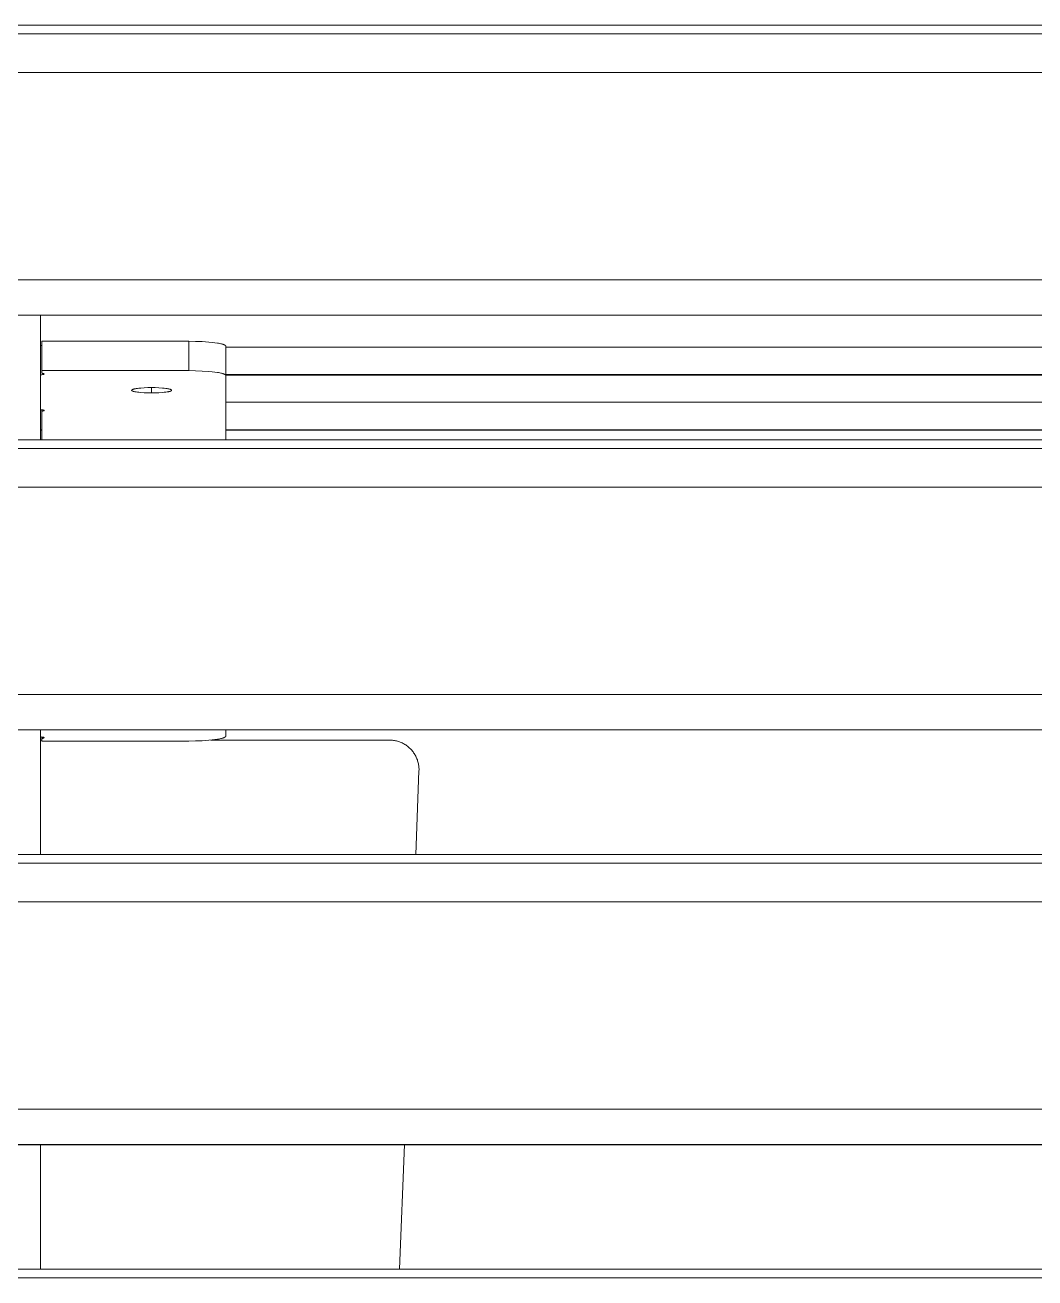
# Model space of a CAD drawing. Header units: millimetres. Extents: x -30 to 4992, y -440 to 3111.
# Drawn here: x 210.9 to 347.2, y 2037.3 to 2206.3 of the extents above; entities that cross this region are included whole.
import ezdxf

# ---------------------------------------------------------------- set-up
doc = ezdxf.new("R2010")
doc.units = ezdxf.units.MM
doc.layers.add('ZANO_R', color=7, linetype='Continuous', lineweight=0)

msp = doc.modelspace()

# ---------------------------------------------------------------- linework, layer by layer
at = {"layer": 'ZANO_R'}
for p, q in [((148.02, 2206.3), (1938.02, 2206.3)), ((1938.02, 2206.29), (148.02, 2206.29)), ((148.02, 2205.11), (1938.02, 2205.11)), ((1938.02, 2199.9), (148.02, 2199.9)), ((148.02, 2171.93), (1938.02, 2171.93)), ((1938.02, 2167.15), (148.02, 2167.15)), ((1938.02, 2167.14), (148.02, 2167.14)), ((213.02, 2150.34), (213.02, 2167.15)), ((213.12, 2163.08), (213.02, 2163.07)), ((213.22, 2163.09), (213.12, 2163.08)), ((233.02, 2163.63), (213.22, 2163.63)), ((213.22, 2163.63), (213.22, 2159.67)), ((233.93, 2163.62), (233.02, 2163.63)), ((233.02, 2163.63), (233.02, 2159.67)), ((234.86, 2163.59), (233.93, 2163.62)), ((235.75, 2163.53), (234.86, 2163.59)), ((236.17, 2163.49), (235.75, 2163.53)), ((236.55, 2163.44), (236.17, 2163.49)), ((236.9, 2163.39), (236.55, 2163.44)), ((237.05, 2163.36), (236.9, 2163.39)), ((237.2, 2163.33), (237.05, 2163.36)), ((237.34, 2163.3), (237.2, 2163.33)), ((237.46, 2163.28), (237.34, 2163.3)), ((237.57, 2163.25), (237.46, 2163.28)), ((237.62, 2163.23), (237.57, 2163.25)), ((237.66, 2163.21), (237.62, 2163.23)), ((237.71, 2163.2), (237.66, 2163.21)), ((237.75, 2163.18), (237.71, 2163.2)), ((237.79, 2163.17), (237.75, 2163.18)), ((237.82, 2163.15), (237.79, 2163.17)), ((237.84, 2163.15), (237.82, 2163.15)), ((237.85, 2163.14), (237.84, 2163.15)), ((237.87, 2163.13), (237.85, 2163.14)), ((237.88, 2163.12), (237.87, 2163.13)), ((237.9, 2163.11), (237.88, 2163.12)), ((237.91, 2163.11), (237.9, 2163.11)), ((237.92, 2163.1), (237.91, 2163.11)), ((237.93, 2163.09), (237.92, 2163.1)), ((237.94, 2163.08), (237.93, 2163.09)), ((237.95, 2163.08), (237.94, 2163.08)), ((237.96, 2163.07), (237.95, 2163.08)), ((237.95, 2163.08), (237.95, 2163.08)), ((237.97, 2163.06), (237.96, 2163.07)), ((237.96, 2163.07), (237.96, 2163.07)), ((237.98, 2163.05), (237.97, 2163.06)), ((237.97, 2163.06), (237.97, 2163.06)), ((237.97, 2163.06), (237.97, 2163.06)), ((237.98, 2163.04), (237.98, 2163.05)), ((237.98, 2163.05), (237.98, 2163.05)), ((237.99, 2163.04), (237.98, 2163.04)), ((237.99, 2163.03), (237.99, 2163.04)), ((237.99, 2163.04), (237.99, 2163.04)), ((238, 2163.03), (237.99, 2163.03)), ((238, 2163.02), (238, 2163.03)), ((238, 2163.03), (238, 2163.03)), ((238, 2163.01), (238, 2163.02)), ((238, 2163.02), (238, 2163.02)), ((238.01, 2163.01), (238, 2163.01)), ((238.01, 2163), (238.01, 2163.01)), ((238.01, 2163.01), (238.01, 2163.01)), ((238.01, 2162.99), (238.01, 2163)), ((238.01, 2163), (238.01, 2163)), ((238.01, 2163), (238.01, 2163)), ((238.01, 2162.98), (238.01, 2162.99)), ((238.01, 2162.99), (238.01, 2162.99)), ((238.02, 2162.98), (238.01, 2162.98)), ((238.02, 2162.97), (238.02, 2162.98)), ((238.02, 2162.98), (238.02, 2162.98)), ((238.02, 2162.97), (238.02, 2162.97)), ((238.02, 2159.02), (238.02, 2162.97)), ((1013.02, 2162.85), (238.02, 2162.85)), ((213.15, 2159.12), (213.02, 2159.1)), ((213.21, 2159.12), (213.15, 2159.12)), ((213.27, 2159.13), (213.21, 2159.12)), ((233.02, 2159.67), (213.22, 2159.67)), ((213.22, 2159.67), (213.22, 2159.31)), ((213.22, 2159.31), (213.26, 2159.31)), ((213.26, 2159.31), (213.31, 2159.3)), ((213.32, 2159.14), (213.27, 2159.13)), ((213.31, 2159.3), (213.35, 2159.29)), ((213.36, 2159.15), (213.32, 2159.14)), ((213.35, 2159.29), (213.37, 2159.29)), ((213.38, 2159.15), (213.36, 2159.15)), ((213.37, 2159.29), (213.39, 2159.28)), ((213.4, 2159.16), (213.38, 2159.15)), ((213.39, 2159.28), (213.4, 2159.28)), ((213.4, 2159.28), (213.42, 2159.27)), ((213.42, 2159.16), (213.4, 2159.16)), ((213.42, 2159.27), (213.44, 2159.27)), ((213.43, 2159.17), (213.42, 2159.16)), ((213.45, 2159.17), (213.43, 2159.17)), ((213.44, 2159.27), (213.45, 2159.26)), ((213.45, 2159.26), (213.46, 2159.26)), ((213.46, 2159.18), (213.45, 2159.17)), ((213.45, 2159.17), (213.45, 2159.17)), ((213.46, 2159.26), (213.46, 2159.26)), ((213.46, 2159.26), (213.47, 2159.26)), ((213.47, 2159.18), (213.46, 2159.18)), ((213.46, 2159.18), (213.46, 2159.18)), ((213.47, 2159.26), (213.47, 2159.25)), ((213.47, 2159.25), (213.48, 2159.25)), ((213.48, 2159.19), (213.47, 2159.18)), ((213.47, 2159.18), (213.47, 2159.18)), ((213.48, 2159.25), (213.48, 2159.25)), ((213.48, 2159.25), (213.48, 2159.25)), ((213.48, 2159.25), (213.49, 2159.25)), ((213.49, 2159.19), (213.48, 2159.19)), ((213.48, 2159.19), (213.48, 2159.19)), ((213.48, 2159.19), (213.48, 2159.19)), ((213.49, 2159.25), (213.49, 2159.25)), ((213.49, 2159.25), (213.49, 2159.25)), ((213.49, 2159.25), (213.49, 2159.24)), ((213.49, 2159.24), (213.49, 2159.24)), ((213.49, 2159.24), (213.49, 2159.24)), ((213.49, 2159.24), (213.5, 2159.24)), ((213.5, 2159.2), (213.49, 2159.2)), ((213.49, 2159.2), (213.49, 2159.2)), ((213.49, 2159.2), (213.49, 2159.19)), ((213.49, 2159.19), (213.49, 2159.19)), ((213.49, 2159.19), (213.49, 2159.19)), ((213.49, 2159.19), (213.49, 2159.19)), ((213.5, 2159.24), (213.5, 2159.24)), ((213.5, 2159.24), (213.5, 2159.24)), ((213.5, 2159.24), (213.5, 2159.24)), ((213.5, 2159.24), (213.5, 2159.24)), ((213.5, 2159.24), (213.5, 2159.24)), ((213.5, 2159.24), (213.5, 2159.24)), ((213.5, 2159.24), (213.5, 2159.23)), ((213.5, 2159.23), (213.5, 2159.23)), ((213.5, 2159.23), (213.5, 2159.23)), ((213.5, 2159.23), (213.5, 2159.23)), ((213.5, 2159.23), (213.5, 2159.23)), ((213.5, 2159.23), (213.5, 2159.23)), ((213.5, 2159.23), (213.5, 2159.23)), ((213.5, 2159.23), (213.51, 2159.23)), ((213.51, 2159.21), (213.5, 2159.21)), ((213.5, 2159.21), (213.5, 2159.21)), ((213.5, 2159.21), (213.5, 2159.21)), ((213.5, 2159.21), (213.5, 2159.21)), ((213.5, 2159.21), (213.5, 2159.2)), ((213.5, 2159.2), (213.5, 2159.2)), ((213.5, 2159.2), (213.5, 2159.2)), ((213.5, 2159.2), (213.5, 2159.2)), ((213.5, 2159.2), (213.5, 2159.2)), ((213.5, 2159.2), (213.5, 2159.2)), ((213.5, 2159.2), (213.5, 2159.2)), ((213.5, 2159.2), (213.5, 2159.2)), ((213.5, 2159.2), (213.5, 2159.2)), ((213.51, 2159.23), (213.51, 2159.23)), ((213.51, 2159.23), (213.51, 2159.23)), ((213.51, 2159.23), (213.51, 2159.23)), ((213.51, 2159.23), (213.51, 2159.23)), ((213.51, 2159.23), (213.51, 2159.23)), ((213.51, 2159.23), (213.51, 2159.23)), ((213.51, 2159.23), (213.51, 2159.23)), ((213.51, 2159.23), (213.51, 2159.23)), ((213.51, 2159.23), (213.51, 2159.22)), ((213.51, 2159.22), (213.51, 2159.22)), ((213.51, 2159.22), (213.51, 2159.22)), ((213.51, 2159.22), (213.51, 2159.22)), ((213.51, 2159.22), (213.51, 2159.22)), ((213.51, 2159.22), (213.51, 2159.22)), ((213.51, 2159.22), (213.51, 2159.22)), ((213.51, 2159.22), (213.51, 2159.22)), ((213.51, 2159.22), (213.51, 2159.22)), ((213.51, 2159.22), (213.51, 2159.22)), ((213.51, 2159.22), (213.51, 2159.22)), ((213.51, 2159.22), (213.51, 2159.22)), ((213.51, 2159.22), (213.51, 2159.22)), ((213.51, 2159.22), (213.51, 2159.22)), ((213.51, 2159.22), (213.51, 2159.22)), ((213.51, 2159.22), (213.51, 2159.22)), ((213.51, 2159.22), (213.51, 2159.21)), ((213.51, 2159.21), (213.51, 2159.21)), ((213.51, 2159.21), (213.51, 2159.21)), ((213.51, 2159.21), (213.51, 2159.21)), ((213.51, 2159.21), (213.51, 2159.21)), ((213.51, 2159.21), (213.51, 2159.21)), ((213.51, 2159.21), (213.51, 2159.21)), ((213.51, 2159.21), (213.51, 2159.21)), ((213.51, 2159.21), (213.51, 2159.21)), ((213.51, 2159.21), (213.51, 2159.21)), ((213.51, 2159.21), (213.51, 2159.21)), ((213.51, 2159.21), (213.51, 2159.21)), ((233.93, 2159.66), (233.02, 2159.67)), ((234.86, 2159.62), (233.93, 2159.66)), ((235.75, 2159.56), (234.86, 2159.62)), ((236.17, 2159.52), (235.75, 2159.56)), ((236.55, 2159.48), (236.17, 2159.52)), ((236.9, 2159.42), (236.55, 2159.48)), ((237.05, 2159.4), (236.9, 2159.42)), ((237.2, 2159.37), (237.05, 2159.4)), ((237.34, 2159.34), (237.2, 2159.37)), ((237.46, 2159.31), (237.34, 2159.34)), ((237.57, 2159.28), (237.46, 2159.31)), ((237.62, 2159.27), (237.57, 2159.28)), ((237.66, 2159.25), (237.62, 2159.27)), ((237.71, 2159.23), (237.66, 2159.25)), ((237.75, 2159.22), (237.71, 2159.23)), ((237.79, 2159.2), (237.75, 2159.22)), ((237.82, 2159.19), (237.79, 2159.2)), ((237.84, 2159.18), (237.82, 2159.19)), ((237.85, 2159.17), (237.84, 2159.18)), ((237.87, 2159.17), (237.85, 2159.17)), ((237.88, 2159.16), (237.87, 2159.17)), ((237.9, 2159.15), (237.88, 2159.16)), ((237.91, 2159.14), (237.9, 2159.15)), ((237.92, 2159.13), (237.91, 2159.14)), ((237.93, 2159.13), (237.92, 2159.13)), ((237.94, 2159.12), (237.93, 2159.13)), ((237.95, 2159.11), (237.94, 2159.12)), ((237.96, 2159.11), (237.95, 2159.11)), ((237.95, 2159.11), (237.95, 2159.11)), ((237.96, 2159.1), (237.96, 2159.11)), ((237.97, 2159.1), (237.96, 2159.1)), ((237.97, 2159.09), (237.97, 2159.1)), ((237.97, 2159.1), (237.97, 2159.1)), ((237.98, 2159.09), (237.97, 2159.09)), ((237.98, 2159.08), (237.98, 2159.09)), ((237.99, 2159.08), (237.98, 2159.08)), ((237.98, 2159.08), (237.98, 2159.08)), ((237.99, 2159.07), (237.99, 2159.08)), ((238, 2159.07), (237.99, 2159.07)), ((237.99, 2159.07), (237.99, 2159.07)), ((238, 2159.06), (238, 2159.07)), ((238, 2159.05), (238, 2159.06)), ((238, 2159.06), (238, 2159.06)), ((238.01, 2159.05), (238, 2159.05)), ((238, 2159.05), (238, 2159.05)), ((238.01, 2159.04), (238.01, 2159.05)), ((238.01, 2159.03), (238.01, 2159.04)), ((238.01, 2159.04), (238.01, 2159.04)), ((238.01, 2159.02), (238.01, 2159.03)), ((238.01, 2159.03), (238.01, 2159.03)), ((238.01, 2159.03), (238.01, 2159.03)), ((238.02, 2159.02), (238.01, 2159.02)), ((238.01, 2159.02), (238.01, 2159.02)), ((238.02, 2159.13), (1013.02, 2159.13)), ((1013.02, 2159.08), (238.02, 2159.08)), ((238.02, 2159.01), (238.02, 2159.02)), ((238.02, 2150.34), (238.02, 2159.01)), ((238.02, 2159.01), (238.02, 2159.01)), ((238.02, 2159.01), (238.02, 2159.01)), ((225.32, 2157.04), (225.32, 2157.05)), ((225.32, 2157.05), (225.32, 2157.05)), ((225.32, 2157.05), (225.32, 2157.05)), ((225.32, 2157.05), (225.32, 2157.05)), ((225.32, 2157.05), (225.33, 2157.05)), ((225.32, 2157.03), (225.32, 2157.04)), ((225.32, 2157.04), (225.32, 2157.04)), ((225.32, 2157.04), (225.32, 2157.04)), ((225.32, 2157.04), (225.32, 2157.04)), ((225.32, 2157.04), (225.32, 2157.04)), ((225.32, 2157.02), (225.32, 2157.03)), ((225.32, 2157.03), (225.32, 2157.03)), ((225.32, 2157.03), (225.32, 2157.03)), ((225.32, 2157.03), (225.32, 2157.03)), ((225.32, 2157.03), (225.32, 2157.03)), ((225.32, 2157.01), (225.32, 2157.02)), ((225.32, 2157.02), (225.32, 2157.02)), ((225.32, 2157.02), (225.32, 2157.02)), ((225.32, 2157.02), (225.32, 2157.02)), ((225.32, 2157.02), (225.32, 2157.02)), ((225.32, 2157), (225.32, 2157.01)), ((225.32, 2157.01), (225.32, 2157.01)), ((225.32, 2157.01), (225.32, 2157.01)), ((225.32, 2157.01), (225.32, 2157.01)), ((225.32, 2157.01), (225.32, 2157.01)), ((225.33, 2156.99), (225.32, 2157)), ((225.32, 2157), (225.32, 2157)), ((225.32, 2157), (225.32, 2157)), ((225.32, 2157), (225.32, 2157)), ((225.32, 2157), (225.32, 2157)), ((225.33, 2157.06), (225.33, 2157.07)), ((225.33, 2157.07), (225.34, 2157.07)), ((225.33, 2157.05), (225.33, 2157.06)), ((225.33, 2157.06), (225.33, 2157.06)), ((225.33, 2157.06), (225.33, 2157.06)), ((225.33, 2157.06), (225.33, 2157.06)), ((225.33, 2157.06), (225.33, 2157.06)), ((225.33, 2156.98), (225.33, 2156.99)), ((225.33, 2156.99), (225.33, 2156.99)), ((225.33, 2156.99), (225.33, 2156.99)), ((225.33, 2156.99), (225.33, 2156.99)), ((225.33, 2156.99), (225.33, 2156.99)), ((225.34, 2156.98), (225.33, 2156.98)), ((225.33, 2156.98), (225.33, 2156.98)), ((225.34, 2157.07), (225.35, 2157.08)), ((225.34, 2157.07), (225.34, 2157.07)), ((225.34, 2157.07), (225.34, 2157.07)), ((225.34, 2157.07), (225.34, 2157.07)), ((225.34, 2156.97), (225.34, 2156.98)), ((225.34, 2156.98), (225.34, 2156.98)), ((225.34, 2156.98), (225.34, 2156.98)), ((225.35, 2156.97), (225.34, 2156.97)), ((225.35, 2157.08), (225.36, 2157.09)), ((225.35, 2157.08), (225.35, 2157.08)), ((225.35, 2157.08), (225.35, 2157.08)), ((225.35, 2157.08), (225.35, 2157.08)), ((225.35, 2156.96), (225.35, 2156.97)), ((225.35, 2156.97), (225.35, 2156.97)), ((225.35, 2156.97), (225.35, 2156.97)), ((225.36, 2156.96), (225.35, 2156.96)), ((225.36, 2157.09), (225.36, 2157.09)), ((225.36, 2157.09), (225.37, 2157.09)), ((225.37, 2156.95), (225.36, 2156.96)), ((225.36, 2156.96), (225.36, 2156.96)), ((225.37, 2157.09), (225.37, 2157.1)), ((225.37, 2157.1), (225.38, 2157.1)), ((225.38, 2156.95), (225.37, 2156.95)), ((225.37, 2156.95), (225.37, 2156.95)), ((225.38, 2157.1), (225.39, 2157.11)), ((225.39, 2156.94), (225.38, 2156.95)), ((225.39, 2157.11), (225.39, 2157.11)), ((225.39, 2157.11), (225.4, 2157.11)), ((225.4, 2156.93), (225.39, 2156.94)), ((225.39, 2156.94), (225.39, 2156.94)), ((225.4, 2157.11), (225.41, 2157.12)), ((225.41, 2156.93), (225.4, 2156.93)), ((225.41, 2157.12), (225.42, 2157.12)), ((225.42, 2156.93), (225.41, 2156.93)), ((225.42, 2157.12), (225.44, 2157.13)), ((225.44, 2156.92), (225.42, 2156.93)), ((225.44, 2157.13), (225.46, 2157.14)), ((225.46, 2156.91), (225.44, 2156.92)), ((225.46, 2157.14), (225.48, 2157.15)), ((225.48, 2157.15), (225.51, 2157.16)), ((225.51, 2157.16), (225.53, 2157.16)), ((225.53, 2157.16), (225.56, 2157.17)), ((225.56, 2157.17), (225.62, 2157.19)), ((225.62, 2157.19), (225.68, 2157.2)), ((225.68, 2157.2), (225.76, 2157.22)), ((225.76, 2157.22), (225.83, 2157.24)), ((225.83, 2157.24), (225.92, 2157.25)), ((225.92, 2157.25), (226.11, 2157.28)), ((226.11, 2157.28), (226.31, 2157.3)), ((226.31, 2157.3), (226.54, 2157.32)), ((226.54, 2157.32), (227.02, 2157.36)), ((227.02, 2157.36), (227.52, 2157.38)), ((227.52, 2157.38), (228.02, 2157.38)), ((228.02, 2157.38), (228.51, 2157.38)), ((228.02, 2156.66), (228.02, 2157.38)), ((228.51, 2157.38), (229.01, 2157.36)), ((229.01, 2157.36), (229.49, 2157.32)), ((229.49, 2157.32), (229.72, 2157.3)), ((229.72, 2157.3), (229.93, 2157.28)), ((229.93, 2157.28), (230.11, 2157.25)), ((230.11, 2157.25), (230.2, 2157.24)), ((230.2, 2157.24), (230.28, 2157.22)), ((230.28, 2157.22), (230.35, 2157.2)), ((230.35, 2157.2), (230.41, 2157.19)), ((230.41, 2157.19), (230.47, 2157.17)), ((230.47, 2157.17), (230.5, 2157.16)), ((230.5, 2157.16), (230.53, 2157.16)), ((230.53, 2157.16), (230.55, 2157.15)), ((230.55, 2157.15), (230.57, 2157.14)), ((230.57, 2157.14), (230.59, 2157.13)), ((230.59, 2156.92), (230.57, 2156.91)), ((230.59, 2157.13), (230.61, 2157.12)), ((230.61, 2156.93), (230.59, 2156.92)), ((230.61, 2157.12), (230.62, 2157.12)), ((230.62, 2156.93), (230.61, 2156.93)), ((230.62, 2157.12), (230.63, 2157.11)), ((230.63, 2156.93), (230.62, 2156.93)), ((230.63, 2157.11), (230.64, 2157.11)), ((230.64, 2156.94), (230.63, 2156.93)), ((230.64, 2157.11), (230.64, 2157.11)), ((230.64, 2157.11), (230.65, 2157.1)), ((230.65, 2156.95), (230.64, 2156.94)), ((230.64, 2156.94), (230.64, 2156.94)), ((230.65, 2157.1), (230.66, 2157.1)), ((230.66, 2156.95), (230.65, 2156.95)), ((230.66, 2157.1), (230.66, 2157.09)), ((230.66, 2157.09), (230.67, 2157.09)), ((230.67, 2156.96), (230.66, 2156.95)), ((230.66, 2156.95), (230.66, 2156.95)), ((230.67, 2157.09), (230.68, 2157.09)), ((230.68, 2156.96), (230.67, 2156.96)), ((230.68, 2157.09), (230.68, 2157.08)), ((230.68, 2157.08), (230.68, 2157.08)), ((230.68, 2157.08), (230.68, 2157.08)), ((230.68, 2157.08), (230.69, 2157.08)), ((230.69, 2156.97), (230.68, 2156.97)), ((230.68, 2156.97), (230.68, 2156.97)), ((230.68, 2156.97), (230.68, 2156.96)), ((230.68, 2156.96), (230.68, 2156.96)), ((230.69, 2157.08), (230.69, 2157.07)), ((230.69, 2157.07), (230.69, 2157.07)), ((230.69, 2157.07), (230.69, 2157.07)), ((230.69, 2157.07), (230.69, 2157.07)), ((230.69, 2157.07), (230.7, 2157.07)), ((230.7, 2156.98), (230.69, 2156.98)), ((230.69, 2156.98), (230.69, 2156.98)), ((230.69, 2156.98), (230.69, 2156.98)), ((230.69, 2156.98), (230.69, 2156.97)), ((230.69, 2156.97), (230.69, 2156.97)), ((230.7, 2157.07), (230.7, 2157.06)), ((230.7, 2157.06), (230.7, 2157.06)), ((230.7, 2157.06), (230.7, 2157.06)), ((230.7, 2157.06), (230.7, 2157.06)), ((230.7, 2157.06), (230.7, 2157.06)), ((230.7, 2157.06), (230.71, 2157.05)), ((230.71, 2156.99), (230.7, 2156.99)), ((230.7, 2156.99), (230.7, 2156.99)), ((230.7, 2156.99), (230.7, 2156.99)), ((230.7, 2156.99), (230.7, 2156.99)), ((230.7, 2156.99), (230.7, 2156.98)), ((230.7, 2156.98), (230.7, 2156.98)), ((230.71, 2157.05), (230.71, 2157.05)), ((230.71, 2157.05), (230.71, 2157.05)), ((230.71, 2157.05), (230.71, 2157.05)), ((230.71, 2157.05), (230.71, 2157.05)), ((230.71, 2157.05), (230.71, 2157.04)), ((230.71, 2157.04), (230.71, 2157.04)), ((230.71, 2157.04), (230.71, 2157.04)), ((230.71, 2157.04), (230.71, 2157.04)), ((230.71, 2157.04), (230.71, 2157.04)), ((230.71, 2157.04), (230.71, 2157.03)), ((230.71, 2157.03), (230.72, 2157.03)), ((230.72, 2157.02), (230.71, 2157.01)), ((230.71, 2157.01), (230.71, 2157.01)), ((230.71, 2157.01), (230.71, 2157.01)), ((230.71, 2157.01), (230.71, 2157.01)), ((230.71, 2157.01), (230.71, 2157.01)), ((230.71, 2157.01), (230.71, 2157)), ((230.71, 2157), (230.71, 2157)), ((230.71, 2157), (230.71, 2157)), ((230.71, 2157), (230.71, 2157)), ((230.71, 2157), (230.71, 2157)), ((230.71, 2157), (230.71, 2156.99)), ((230.72, 2157.03), (230.72, 2157.03)), ((230.72, 2157.03), (230.72, 2157.03)), ((230.72, 2157.03), (230.72, 2157.03)), ((230.72, 2157.03), (230.72, 2157.02)), ((230.72, 2157.02), (230.72, 2157.02)), ((230.72, 2157.02), (230.72, 2157.02)), ((230.72, 2157.02), (230.72, 2157.02)), ((230.72, 2157.02), (230.72, 2157.02)), ((225.48, 2156.9), (225.46, 2156.91)), ((225.51, 2156.89), (225.48, 2156.9)), ((225.53, 2156.88), (225.51, 2156.89)), ((225.56, 2156.88), (225.53, 2156.88)), ((225.62, 2156.86), (225.56, 2156.88)), ((225.68, 2156.84), (225.62, 2156.86)), ((225.76, 2156.83), (225.68, 2156.84)), ((225.83, 2156.81), (225.76, 2156.83)), ((225.92, 2156.8), (225.83, 2156.81)), ((226.11, 2156.77), (225.92, 2156.8)), ((226.31, 2156.75), (226.11, 2156.77)), ((226.54, 2156.72), (226.31, 2156.75)), ((227.02, 2156.69), (226.54, 2156.72)), ((227.52, 2156.67), (227.02, 2156.69)), ((228.02, 2156.66), (227.52, 2156.67)), ((228.51, 2156.67), (228.02, 2156.66)), ((229.01, 2156.69), (228.51, 2156.67)), ((229.49, 2156.72), (229.01, 2156.69)), ((229.72, 2156.75), (229.49, 2156.72)), ((229.93, 2156.77), (229.72, 2156.75)), ((230.11, 2156.8), (229.93, 2156.77)), ((230.2, 2156.81), (230.11, 2156.8)), ((230.28, 2156.83), (230.2, 2156.81)), ((230.35, 2156.84), (230.28, 2156.83)), ((230.41, 2156.86), (230.35, 2156.84)), ((230.47, 2156.88), (230.41, 2156.86)), ((230.5, 2156.88), (230.47, 2156.88)), ((230.53, 2156.89), (230.5, 2156.88)), ((230.55, 2156.9), (230.53, 2156.89)), ((230.57, 2156.91), (230.55, 2156.9)), ((1013.02, 2155.4), (238.02, 2155.4)), ((213.02, 2154.41), (213.12, 2154.4)), ((213.12, 2154.4), (213.22, 2154.39)), ((213.22, 2154.39), (213.22, 2154.2)), ((213.22, 2154.39), (213.27, 2154.38)), ((213.28, 2154.21), (213.22, 2154.2)), ((213.22, 2154.2), (213.22, 2150.34)), ((213.27, 2154.38), (213.33, 2154.37)), ((213.33, 2154.22), (213.28, 2154.21)), ((213.33, 2154.37), (213.35, 2154.37)), ((213.35, 2154.23), (213.33, 2154.22)), ((213.35, 2154.37), (213.37, 2154.36)), ((213.38, 2154.23), (213.35, 2154.23)), ((213.37, 2154.36), (213.4, 2154.36)), ((213.4, 2154.24), (213.38, 2154.23)), ((213.4, 2154.36), (213.42, 2154.35)), ((213.42, 2154.24), (213.4, 2154.24)), ((213.42, 2154.35), (213.43, 2154.35)), ((213.43, 2154.24), (213.42, 2154.24)), ((213.43, 2154.35), (213.43, 2154.35)), ((213.43, 2154.35), (213.44, 2154.34)), ((213.44, 2154.25), (213.43, 2154.24)), ((213.44, 2154.34), (213.45, 2154.34)), ((213.45, 2154.25), (213.44, 2154.25)), ((213.45, 2154.34), (213.46, 2154.34)), ((213.46, 2154.26), (213.45, 2154.25)), ((213.45, 2154.25), (213.45, 2154.25)), ((213.46, 2154.34), (213.47, 2154.34)), ((213.47, 2154.26), (213.46, 2154.26)), ((213.47, 2154.34), (213.47, 2154.33)), ((213.47, 2154.33), (213.48, 2154.33)), ((213.48, 2154.26), (213.47, 2154.26)), ((213.47, 2154.26), (213.47, 2154.26)), ((213.47, 2154.26), (213.47, 2154.26)), ((213.48, 2154.33), (213.48, 2154.33)), ((213.48, 2154.33), (213.48, 2154.33)), ((213.48, 2154.33), (213.48, 2154.33)), ((213.48, 2154.33), (213.49, 2154.32)), ((213.49, 2154.27), (213.48, 2154.27)), ((213.48, 2154.27), (213.48, 2154.27)), ((213.48, 2154.27), (213.48, 2154.26)), ((213.49, 2154.32), (213.49, 2154.32)), ((213.49, 2154.32), (213.49, 2154.32)), ((213.49, 2154.32), (213.49, 2154.32)), ((213.49, 2154.32), (213.49, 2154.32)), ((213.49, 2154.32), (213.5, 2154.32)), ((213.5, 2154.28), (213.49, 2154.27)), ((213.49, 2154.27), (213.49, 2154.27)), ((213.49, 2154.27), (213.49, 2154.27)), ((213.49, 2154.27), (213.49, 2154.27)), ((213.49, 2154.27), (213.49, 2154.27)), ((213.5, 2154.32), (213.5, 2154.32)), ((213.5, 2154.32), (213.5, 2154.32)), ((213.5, 2154.32), (213.5, 2154.32)), ((213.5, 2154.32), (213.5, 2154.31)), ((213.5, 2154.31), (213.5, 2154.31)), ((213.5, 2154.31), (213.5, 2154.31)), ((213.5, 2154.31), (213.5, 2154.31)), ((213.5, 2154.31), (213.5, 2154.31)), ((213.5, 2154.31), (213.5, 2154.31)), ((213.5, 2154.31), (213.5, 2154.31)), ((213.5, 2154.31), (213.5, 2154.31)), ((213.5, 2154.31), (213.5, 2154.31)), ((213.5, 2154.31), (213.51, 2154.31)), ((213.51, 2154.29), (213.5, 2154.29)), ((213.5, 2154.29), (213.5, 2154.28)), ((213.5, 2154.28), (213.5, 2154.28)), ((213.5, 2154.28), (213.5, 2154.28)), ((213.5, 2154.28), (213.5, 2154.28)), ((213.5, 2154.28), (213.5, 2154.28)), ((213.5, 2154.28), (213.5, 2154.28)), ((213.5, 2154.28), (213.5, 2154.28)), ((213.5, 2154.28), (213.5, 2154.28)), ((213.5, 2154.28), (213.5, 2154.28)), ((213.5, 2154.28), (213.5, 2154.28)), ((213.5, 2154.28), (213.5, 2154.28)), ((213.5, 2154.28), (213.5, 2154.28)), ((213.51, 2154.31), (213.51, 2154.31)), ((213.51, 2154.31), (213.51, 2154.31)), ((213.51, 2154.31), (213.51, 2154.31)), ((213.51, 2154.31), (213.51, 2154.3)), ((213.51, 2154.3), (213.51, 2154.3)), ((213.51, 2154.3), (213.51, 2154.3)), ((213.51, 2154.3), (213.51, 2154.3)), ((213.51, 2154.3), (213.51, 2154.3)), ((213.51, 2154.3), (213.51, 2154.3)), ((213.51, 2154.3), (213.51, 2154.3)), ((213.51, 2154.3), (213.51, 2154.3)), ((213.51, 2154.3), (213.51, 2154.3)), ((213.51, 2154.3), (213.51, 2154.3)), ((213.51, 2154.3), (213.51, 2154.3)), ((213.51, 2154.3), (213.51, 2154.3)), ((213.51, 2154.3), (213.51, 2154.29)), ((213.51, 2154.29), (213.51, 2154.29)), ((213.51, 2154.29), (213.51, 2154.29)), ((213.51, 2154.29), (213.51, 2154.29)), ((213.51, 2154.29), (213.51, 2154.29)), ((213.51, 2154.29), (213.51, 2154.29)), ((213.51, 2154.29), (213.51, 2154.29)), ((213.51, 2154.29), (213.51, 2154.29)), ((213.51, 2154.29), (213.51, 2154.29)), ((213.51, 2154.29), (213.51, 2154.29)), ((213.51, 2154.29), (213.51, 2154.29)), ((213.51, 2154.29), (213.51, 2154.29)), ((148.02, 2150.35), (1938.02, 2150.35)), ((1938.02, 2150.34), (148.02, 2150.34)), ((213.02, 2151.68), (213.22, 2151.68)), ((213.22, 2151.64), (213.02, 2151.64)), ((238.02, 2151.68), (1013.02, 2151.68)), ((1013.02, 2151.64), (238.02, 2151.64)), ((148.02, 2149.16), (1938.02, 2149.16)), ((1938.02, 2143.95), (148.02, 2143.95)), ((148.02, 2115.98), (1938.02, 2115.98)), ((1938.02, 2111.2), (148.02, 2111.2)), ((1938.02, 2111.19), (148.02, 2111.19)), ((213.02, 2094.39), (213.02, 2111.2)), ((213.02, 2110.26), (213.12, 2110.25)), ((213.22, 2109.83), (213.02, 2109.83)), ((213.12, 2110.25), (213.22, 2110.24)), ((213.22, 2110.24), (213.28, 2110.23)), ((213.22, 2110.24), (213.22, 2110.05)), ((213.28, 2110.06), (213.22, 2110.05)), ((213.22, 2110.05), (213.22, 2109.7)), ((213.22, 2109.7), (233.02, 2109.7)), ((213.28, 2110.23), (213.33, 2110.22)), ((213.33, 2110.07), (213.28, 2110.06)), ((213.33, 2110.22), (213.36, 2110.22)), ((213.36, 2110.08), (213.33, 2110.07)), ((213.36, 2110.22), (213.38, 2110.21)), ((213.38, 2110.08), (213.36, 2110.08)), ((213.38, 2110.21), (213.41, 2110.21)), ((213.41, 2110.09), (213.38, 2110.08)), ((213.41, 2110.21), (213.43, 2110.2)), ((213.43, 2110.09), (213.41, 2110.09)), ((213.43, 2110.2), (213.44, 2110.2)), ((213.44, 2110.1), (213.43, 2110.09)), ((213.44, 2110.2), (213.45, 2110.19)), ((213.45, 2110.1), (213.44, 2110.1)), ((213.45, 2110.19), (213.45, 2110.19)), ((213.45, 2110.19), (213.46, 2110.19)), ((213.46, 2110.11), (213.45, 2110.1)), ((213.45, 2110.1), (213.45, 2110.1)), ((213.46, 2110.19), (213.47, 2110.18)), ((213.47, 2110.11), (213.46, 2110.11)), ((213.47, 2110.18), (213.47, 2110.18)), ((213.47, 2110.18), (213.48, 2110.18)), ((213.48, 2110.11), (213.47, 2110.11)), ((213.47, 2110.11), (213.47, 2110.11)), ((213.48, 2110.18), (213.48, 2110.18)), ((213.48, 2110.18), (213.48, 2110.18)), ((213.48, 2110.18), (213.48, 2110.18)), ((213.48, 2110.18), (213.49, 2110.17)), ((213.49, 2110.12), (213.48, 2110.12)), ((213.48, 2110.12), (213.48, 2110.12)), ((213.48, 2110.12), (213.48, 2110.11)), ((213.48, 2110.11), (213.48, 2110.11)), ((213.49, 2110.17), (213.49, 2110.17)), ((213.49, 2110.17), (213.49, 2110.17)), ((213.49, 2110.17), (213.49, 2110.17)), ((213.49, 2110.17), (213.49, 2110.17)), ((213.49, 2110.17), (213.5, 2110.17)), ((213.5, 2110.13), (213.49, 2110.12)), ((213.49, 2110.12), (213.49, 2110.12)), ((213.49, 2110.12), (213.49, 2110.12)), ((213.49, 2110.12), (213.49, 2110.12)), ((213.49, 2110.12), (213.49, 2110.12)), ((213.5, 2110.17), (213.5, 2110.17)), ((213.5, 2110.17), (213.5, 2110.17)), ((213.5, 2110.17), (213.5, 2110.17)), ((213.5, 2110.17), (213.5, 2110.16)), ((213.5, 2110.16), (213.5, 2110.16)), ((213.5, 2110.16), (213.5, 2110.16)), ((213.5, 2110.16), (213.5, 2110.16)), ((213.5, 2110.16), (213.5, 2110.16)), ((213.5, 2110.16), (213.5, 2110.16)), ((213.5, 2110.16), (213.5, 2110.16)), ((213.5, 2110.16), (213.5, 2110.16)), ((213.5, 2110.16), (213.51, 2110.16)), ((213.51, 2110.14), (213.5, 2110.13)), ((213.5, 2110.13), (213.5, 2110.13)), ((213.5, 2110.13), (213.5, 2110.13)), ((213.5, 2110.13), (213.5, 2110.13)), ((213.5, 2110.13), (213.5, 2110.13)), ((213.5, 2110.13), (213.5, 2110.13)), ((213.5, 2110.13), (213.5, 2110.13)), ((213.5, 2110.13), (213.5, 2110.13)), ((213.5, 2110.13), (213.5, 2110.13)), ((213.5, 2110.13), (213.5, 2110.13)), ((213.5, 2110.13), (213.5, 2110.13)), ((213.5, 2110.13), (213.5, 2110.13)), ((213.51, 2110.16), (213.51, 2110.16)), ((213.51, 2110.16), (213.51, 2110.16)), ((213.51, 2110.16), (213.51, 2110.16)), ((213.51, 2110.16), (213.51, 2110.15)), ((213.51, 2110.15), (213.51, 2110.15)), ((213.51, 2110.15), (213.51, 2110.15)), ((213.51, 2110.15), (213.51, 2110.15)), ((213.51, 2110.15), (213.51, 2110.15)), ((213.51, 2110.15), (213.51, 2110.15)), ((213.51, 2110.15), (213.51, 2110.15)), ((213.51, 2110.15), (213.51, 2110.15)), ((213.51, 2110.15), (213.51, 2110.15)), ((213.51, 2110.15), (213.51, 2110.15)), ((213.51, 2110.15), (213.51, 2110.15)), ((213.51, 2110.15), (213.51, 2110.15)), ((213.51, 2110.15), (213.51, 2110.14)), ((213.51, 2110.14), (213.51, 2110.14)), ((213.51, 2110.14), (213.51, 2110.14)), ((213.51, 2110.14), (213.51, 2110.14)), ((213.51, 2110.14), (213.51, 2110.14)), ((213.51, 2110.14), (213.51, 2110.14)), ((213.51, 2110.14), (213.51, 2110.14)), ((213.51, 2110.14), (213.51, 2110.14)), ((213.51, 2110.14), (213.51, 2110.14)), ((213.51, 2110.14), (213.51, 2110.14)), ((213.51, 2110.14), (213.51, 2110.14)), ((233.02, 2109.7), (233.93, 2109.71)), ((233.93, 2109.71), (234.86, 2109.74)), ((234.86, 2109.74), (235.75, 2109.8)), ((235.75, 2109.8), (236.17, 2109.84)), ((260.11, 2109.83), (236.01, 2109.83)), ((236.17, 2109.84), (236.55, 2109.89)), ((236.55, 2109.89), (236.9, 2109.94)), ((236.9, 2109.94), (237.05, 2109.97)), ((237.05, 2109.97), (237.2, 2110)), ((237.2, 2110), (237.34, 2110.03)), ((237.34, 2110.03), (237.46, 2110.06)), ((237.46, 2110.06), (237.57, 2110.09)), ((237.57, 2110.09), (237.62, 2110.1)), ((237.62, 2110.1), (237.66, 2110.12)), ((237.66, 2110.12), (237.71, 2110.13)), ((237.71, 2110.13), (237.75, 2110.15)), ((237.75, 2110.15), (237.79, 2110.16)), ((237.79, 2110.16), (237.82, 2110.18)), ((237.82, 2110.18), (237.84, 2110.19)), ((237.84, 2110.19), (237.85, 2110.19)), ((237.85, 2110.19), (237.87, 2110.2)), ((237.87, 2110.2), (237.88, 2110.21)), ((237.88, 2110.21), (237.9, 2110.22)), ((237.9, 2110.22), (237.91, 2110.22)), ((237.91, 2110.22), (237.92, 2110.23)), ((237.92, 2110.23), (237.93, 2110.24)), ((237.93, 2110.24), (237.94, 2110.25)), ((237.94, 2110.25), (237.95, 2110.25)), ((237.95, 2110.25), (237.95, 2110.26)), ((237.95, 2110.26), (237.96, 2110.26)), ((237.96, 2110.26), (237.97, 2110.27)), ((237.96, 2110.26), (237.96, 2110.26)), ((237.97, 2110.27), (237.98, 2110.28)), ((237.97, 2110.27), (237.97, 2110.27)), ((237.97, 2110.27), (237.97, 2110.27)), ((237.98, 2110.28), (237.98, 2110.29)), ((237.98, 2110.29), (237.99, 2110.29)), ((237.98, 2110.28), (237.98, 2110.28)), ((237.99, 2110.29), (237.99, 2110.3)), ((237.99, 2110.3), (238, 2110.3)), ((237.99, 2110.29), (237.99, 2110.29)), ((238, 2110.31), (238, 2110.32)), ((238, 2110.32), (238.01, 2110.32)), ((238, 2110.3), (238, 2110.31)), ((238, 2110.31), (238, 2110.31)), ((238, 2110.3), (238, 2110.3)), ((238.01, 2110.34), (238.01, 2110.35)), ((238.01, 2110.35), (238.02, 2110.35)), ((238.01, 2110.33), (238.01, 2110.34)), ((238.01, 2110.34), (238.01, 2110.34)), ((238.01, 2110.32), (238.01, 2110.33)), ((238.01, 2110.33), (238.01, 2110.33)), ((238.01, 2110.33), (238.01, 2110.33)), ((238.01, 2110.32), (238.01, 2110.32)), ((238.02, 2110.36), (238.02, 2111.2)), ((238.02, 2110.35), (238.02, 2110.36)), ((238.02, 2110.36), (238.02, 2110.36)), ((238.02, 2110.35), (238.02, 2110.35)), ((260.11, 2109.83), (260.24, 2109.83)), ((260.24, 2109.83), (260.38, 2109.82)), ((260.38, 2109.82), (260.52, 2109.81)), ((260.52, 2109.81), (260.65, 2109.79)), ((260.65, 2109.79), (260.79, 2109.77)), ((260.79, 2109.77), (260.92, 2109.74)), ((260.92, 2109.74), (261.06, 2109.71)), ((261.06, 2109.71), (261.19, 2109.68)), ((261.19, 2109.68), (261.32, 2109.64)), ((261.32, 2109.64), (261.45, 2109.6)), ((261.45, 2109.6), (261.58, 2109.55)), ((261.58, 2109.55), (261.71, 2109.5)), ((261.71, 2109.5), (261.83, 2109.44)), ((261.83, 2109.44), (261.95, 2109.38)), ((261.95, 2109.38), (262.07, 2109.31)), ((262.07, 2109.31), (262.19, 2109.24)), ((262.19, 2109.24), (262.31, 2109.17)), ((262.31, 2109.17), (262.42, 2109.09)), ((262.42, 2109.09), (262.53, 2109.01)), ((262.53, 2109.01), (262.64, 2108.93)), ((262.64, 2108.93), (262.74, 2108.84)), ((262.74, 2108.84), (262.84, 2108.75)), ((262.84, 2108.75), (262.94, 2108.65)), ((262.94, 2108.65), (263.04, 2108.55)), ((263.04, 2108.55), (263.13, 2108.45)), ((263.13, 2108.45), (263.22, 2108.34)), ((263.22, 2108.34), (263.3, 2108.24)), ((263.3, 2108.24), (263.38, 2108.13)), ((263.38, 2108.13), (263.46, 2108.01)), ((263.46, 2108.01), (263.53, 2107.9)), ((263.53, 2107.9), (263.6, 2107.78)), ((263.6, 2107.78), (263.66, 2107.66)), ((263.66, 2107.66), (263.72, 2107.53)), ((263.72, 2107.53), (263.78, 2107.41)), ((263.78, 2107.41), (263.83, 2107.28)), ((263.83, 2107.28), (263.88, 2107.15)), ((263.88, 2107.15), (263.92, 2107.02)), ((263.92, 2107.02), (263.96, 2106.89)), ((263.96, 2106.89), (264, 2106.76)), ((264, 2106.76), (264.03, 2106.63)), ((264.03, 2106.63), (264.05, 2106.49)), ((264.05, 2106.49), (264.07, 2106.36)), ((264.07, 2106.36), (264.09, 2106.22)), ((264.09, 2106.22), (264.1, 2106.08)), ((263.66, 2094.39), (264.1, 2105.67)), ((264.1, 2106.08), (264.11, 2105.95)), ((264.11, 2105.81), (264.1, 2105.67)), ((264.11, 2105.95), (264.11, 2105.81)), ((148.02, 2094.4), (1938.02, 2094.4)), ((1938.02, 2094.39), (148.02, 2094.39)), ((148.02, 2093.21), (1938.02, 2093.21)), ((1938.02, 2088), (148.02, 2088)), ((148.02, 2060.03), (1938.02, 2060.03)), ((1938.02, 2055.25), (148.02, 2055.25)), ((1938.02, 2055.24), (148.02, 2055.24)), ((213.02, 2038.44), (213.02, 2055.25)), ((261.48, 2038.44), (262.14, 2055.25)), ((148.02, 2038.45), (1938.02, 2038.45)), ((1938.02, 2038.44), (148.02, 2038.44)), ((148.02, 2037.26), (1938.02, 2037.26))]:
    msp.add_line(p, q, dxfattribs=at)

doc.saveas('drawing.dxf')
